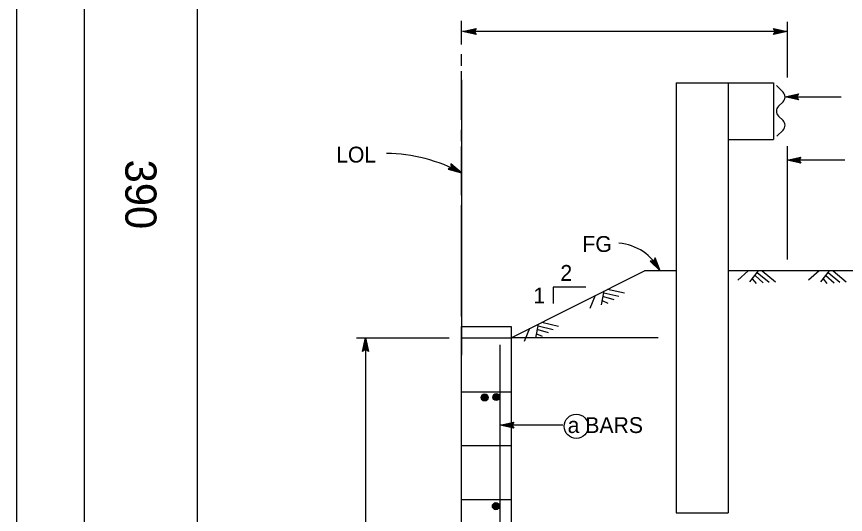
# Model space of a CAD drawing. Extents: x -894 to 1192, y -472 to 714.
# Drawn here: x -894 to -527.5, y -17.6 to 202.4 of the extents above; entities that cross this region are included whole.
import ezdxf

# ---------------------------------------------------------------- set-up
doc = ezdxf.new("R2010")
doc.units = 0
for name, color, linetype in [('border_PLOTTING-ELEMENTS', 7, 'Continuous'), ('border_rw_22x34_Cut_Lines', 7, 'Continuous'), ('border_SHEET', 7, 'Continuous'), ('border_WITHIN-BORDER-anno', 7, 'Continuous'), ('rd_CONST-DETAIL', 7, 'Continuous'), ('rd_CONST-DETAIL-anno', 7, 'Continuous')]:
    doc.layers.add(name, color=color, linetype=linetype)

msp = doc.modelspace()

# ---------------------------------------------------------------- linework, layer by layer
at = {"layer": 'border_PLOTTING-ELEMENTS'}
for points in [[(-894.04, -472.44), (865.96, -472.44), (865.96, 713.56), (-894.04, 713.56)], [(-864.04, 670.56), (835.96, 670.56), (835.96, -429.44), (-864.04, -429.44)]]:
    msp.add_lwpolyline(points, close=True, dxfattribs=at)
at = {"layer": 'border_rw_22x34_Cut_Lines'}
msp.add_lwpolyline([(-864.04, 670.56), (835.96, 670.56), (835.96, -429.44), (-864.04, -429.44)], close=True, dxfattribs=at)
at = {"layer": 'border_SHEET'}
msp.add_line((-814.04, -404.44), (-814.04, 645.56), dxfattribs=at)
at = {"layer": 'rd_CONST-DETAIL'}
for p, q in [((-697.3, 190.07), (-697.3, 200.55)), ((-697.3, 180.62), (-697.3, 185.69)), ((-697.3, 156.77), (-697.3, 178.23)), ((-697.3, 174.39), (-697.3, 52.8)), ((-602.3, 173.07), (-602.3, -16.93)), ((-602.3, 173.07), (-559.3, 173.07)), ((-579.3, 173.07), (-579.3, -16.93)), ((-559.3, 173.07), (-559.3, 160.57)), ((-558.05, 171.85), (-555.1, 168.97)), ((-555.1, 164.68), (-557.11, 162.72)), ((-559.3, 160.57), (-559.3, 148.07)), ((-557.11, 158.43), (-555.1, 156.47)), ((-697.3, 147.32), (-697.3, 152.39)), ((-555.1, 152.18), (-557.77, 149.56)), ((-579.3, 148.07), (-559.3, 148.07)), ((-697.3, 123.46), (-697.3, 144.93)), ((-697.3, 101.99), (-697.3, 119.09)), ((-697.3, 70.79), (-697.3, 114.62)), ((-697.3, 93.64), (-697.3, 98.71)), ((-697.3, 69.79), (-697.3, 91.26)), ((-602.3, 90.07), (-616.43, 90.07)), ((-454.51, 90.07), (-579.3, 90.07)), ((-570.52, 90.04), (-575.15, 85.91)), ((-566.12, 90.01), (-569.94, 85.14)), ((-566.5, 89.28), (-561.26, 84.96)), ((-564.34, 89.99), (-558.48, 85.16)), ((-539.16, 90.04), (-543.8, 85.91)), ((-534.77, 90.01), (-538.59, 85.14)), ((-535.14, 89.28), (-529.91, 84.96)), ((-532.98, 89.99), (-527.12, 85.16)), ((-568.73, 86.54), (-567.05, 84.48)), ((-567.46, 87.93), (-563.88, 84.68)), ((-537.37, 86.54), (-535.7, 84.48)), ((-536.1, 87.93), (-532.52, 84.68)), ((-634.28, 81.11), (-635.5, 75.04)), ((-632.68, 81.89), (-625.27, 80.22)), ((-638.22, 79.16), (-640.5, 73.39)), ((-634.54, 78.66), (-629.88, 77.36)), ((-634.29, 80.29), (-627.67, 78.79)), ((-635.04, 76.84), (-632.62, 75.76)), ((-663.32, 66.48), (-664.55, 60.42)), ((-661.72, 67.26), (-654.32, 65.59)), ((-697.3, 65.41), (-675.3, 65.41)), ((-697.3, -156.09), (-697.3, 65.41)), ((-675.3, 65.41), (-675.3, -58.59)), ((-667.26, 64.53), (-669.55, 58.76)), ((-663.58, 64.03), (-658.92, 62.73)), ((-663.33, 65.66), (-656.71, 64.16)), ((-697.3, 60.41), (-675.3, 60.41)), ((-610.26, 60.41), (-675.3, 60.41)), ((-664.09, 62.21), (-661.67, 61.13)), ((-680.3, 57.25), (-680.3, -152.59)), ((-697.3, 36.61), (-675.3, 36.61)), ((-697.3, 12.81), (-675.3, 12.81)), ((-697.3, -10.99), (-675.3, -10.99)), ((-602.3, -16.93), (-579.3, -16.93))]:
    msp.add_line(p, q, dxfattribs=at)
for points in [[(-675.3, 60.41), (-616.42, 90.07)], [(-675.3, 60.41), (-675.3, 60.41)]]:
    msp.add_lwpolyline(points, dxfattribs=at)
for centre, radius in [((-687.05, 34.07), 1.56), ((-687.05, 34.07), 1.37), ((-687.05, 34.07), 1.19), ((-687.05, 34.07), 1), ((-687.05, 34.07), 0.812), ((-687.05, 34.07), 0.625), ((-687.05, 34.07), 0.437), ((-687.05, 34.07), 0.187), ((-681.91, 34.23), 1.56), ((-681.91, 34.23), 1.37), ((-681.91, 34.23), 1.19), ((-681.91, 34.23), 1), ((-681.91, 34.23), 0.812), ((-681.91, 34.23), 0.625), ((-681.91, 34.23), 0.437), ((-681.91, 34.23), 0.187), ((-682.07, -13.98), 1.56), ((-682.07, -13.98), 1.37), ((-682.07, -13.98), 1.19), ((-682.07, -13.98), 1), ((-682.07, -13.98), 0.812), ((-682.07, -13.98), 0.625), ((-682.07, -13.98), 0.437), ((-682.07, -13.98), 0.187)]:
    msp.add_circle(centre, radius, dxfattribs=at)
for centre, start, end in [((-557.2, 166.82), 314.3818, 45.6172), ((-555.01, 160.57), 134.3831, 225.6173), ((-557.2, 154.32), 314.3822, 45.6176)]:
    msp.add_arc(centre, 3, start, end, dxfattribs=at)
at = {"layer": 'rd_CONST-DETAIL-anno'}
for p, q in [((-553.3, 200.07), (-553.3, 175.43)), ((-696.84, 195.79), (-690.84, 197.12)), ((-553.3, 195.79), (-696.84, 195.79)), ((-690.84, 194.45), (-696.84, 195.79)), ((-696.84, 195.79), (-696.84, 195.79)), ((-691.05, 194.81), (-695.46, 195.79)), ((-695.45, 195.79), (-691.07, 196.76)), ((-694.08, 195.79), (-691.25, 196.41)), ((-691.29, 195.17), (-694.08, 195.79)), ((-692.69, 195.79), (-691.48, 196.06)), ((-691.46, 195.51), (-692.69, 195.79)), ((-690.84, 197.12), (-691.64, 195.79)), ((-691.64, 195.79), (-690.84, 194.45)), ((-690.84, 197.12), (-690.84, 197.12)), ((-690.84, 194.45), (-690.84, 194.45)), ((-558.5, 195.79), (-559.3, 197.13)), ((-559.3, 197.13), (-559.3, 197.13)), ((-559.3, 197.13), (-553.3, 195.79)), ((-553.3, 195.79), (-559.3, 194.46)), ((-559.3, 194.46), (-558.5, 195.79)), ((-559.3, 194.46), (-559.3, 194.46)), ((-559.08, 196.77), (-554.68, 195.79)), ((-554.69, 195.79), (-559.06, 194.82)), ((-556.06, 195.79), (-558.88, 195.17)), ((-558.85, 196.42), (-556.06, 195.79)), ((-558.67, 196.07), (-557.44, 195.79)), ((-557.44, 195.79), (-558.65, 195.53)), ((-553.3, 195.79), (-553.3, 195.79)), ((-554.2, 166.92), (-548.2, 168.25)), ((-554.2, 166.92), (-529.33, 166.92)), ((-548.2, 165.58), (-554.2, 166.92)), ((-554.2, 166.92), (-554.2, 166.92)), ((-548.42, 165.94), (-552.82, 166.92)), ((-552.81, 166.92), (-548.44, 167.89)), ((-551.44, 166.92), (-548.61, 167.54)), ((-548.65, 166.3), (-551.44, 166.92)), ((-550.06, 166.92), (-548.85, 167.18)), ((-548.83, 166.64), (-550.06, 166.92)), ((-548.2, 168.25), (-549, 166.92)), ((-549, 166.92), (-548.2, 165.58)), ((-548.2, 168.25), (-548.2, 168.25)), ((-548.2, 165.58), (-548.2, 165.58)), ((-553.3, 145.13), (-553.3, 94.96)), ((-553.3, 138.97), (-547.3, 140.3)), ((-551.91, 138.98), (-547.53, 139.94)), ((-550.53, 138.97), (-547.71, 139.6)), ((-547.3, 140.3), (-548.1, 138.97)), ((-547.3, 140.3), (-547.3, 140.3)), ((-701.89, 135.8), (-703.22, 134.99)), ((-702.17, 135.64), (-700.96, 135.3)), ((-697.3, 133.36), (-701.97, 137.35)), ((-701.97, 137.35), (-701.97, 137.35)), ((-701.97, 137.35), (-701.89, 135.8)), ((-699.74, 134.66), (-701.94, 136.53)), ((-698.52, 134.02), (-701.93, 136.92)), ((-700.96, 135.3), (-701.9, 136.11)), ((-527.72, 138.97), (-553.3, 138.97)), ((-547.3, 137.63), (-553.3, 138.97)), ((-553.3, 138.97), (-553.3, 138.97)), ((-547.51, 137.99), (-551.92, 138.97)), ((-547.75, 138.35), (-550.53, 138.97)), ((-549.15, 138.97), (-547.94, 139.24)), ((-547.92, 138.7), (-549.15, 138.97)), ((-548.1, 138.97), (-547.3, 137.63)), ((-547.3, 137.63), (-547.3, 137.63)), ((-703.22, 134.99), (-703.22, 134.99)), ((-703.22, 134.99), (-697.3, 133.36)), ((-702.87, 135.21), (-698.52, 134.01)), ((-702.49, 135.41), (-699.74, 134.66)), ((-697.3, 133.36), (-697.3, 133.36)), ((-611.63, 95.78), (-612.29, 94.37)), ((-610.14, 91.22), (-611.8, 95.38)), ((-609.36, 90.07), (-611.63, 95.78)), ((-611.63, 95.78), (-611.63, 95.78)), ((-612.29, 94.37), (-613.84, 94.28)), ((-613.84, 94.28), (-613.84, 94.28)), ((-613.84, 94.28), (-609.36, 90.07)), ((-613.43, 94.3), (-610.14, 91.21)), ((-613, 94.31), (-610.92, 92.35)), ((-612.61, 94.36), (-611.7, 93.49)), ((-611.7, 93.49), (-612.15, 94.64)), ((-610.92, 92.35), (-611.99, 95.04)), ((-609.36, 90.07), (-609.36, 90.07)), ((-743.77, 60.41), (-702.78, 60.41)), ((-741.08, 54.41), (-739.74, 60.41)), ((-740.73, 54.63), (-739.74, 59.03)), ((-739.74, 60.41), (-739.74, -156.09)), ((-739.74, 60.41), (-739.74, 60.41)), ((-739.74, 60.41), (-738.41, 54.41)), ((-739.74, 59.02), (-738.77, 54.64)), ((-739.74, 55.21), (-741.08, 54.41)), ((-740.37, 54.86), (-739.74, 57.65)), ((-740.02, 55.04), (-739.75, 56.27)), ((-739.75, 56.27), (-739.48, 55.06)), ((-739.74, 57.65), (-739.12, 54.82)), ((-738.41, 54.41), (-739.74, 55.21)), ((-741.08, 54.41), (-741.08, 54.41)), ((-738.41, 54.41), (-738.41, 54.41)), ((-680.21, 21.78), (-674.21, 23.11)), ((-678.82, 21.78), (-674.44, 22.75)), ((-677.45, 21.77), (-674.62, 22.4)), ((-676.07, 21.77), (-674.86, 22.04)), ((-674.21, 23.11), (-675.01, 21.78)), ((-674.21, 23.11), (-674.21, 23.11)), ((-652.44, 21.78), (-680.21, 21.78)), ((-674.21, 20.44), (-680.21, 21.78)), ((-680.21, 21.78), (-680.21, 21.78)), ((-674.43, 20.79), (-678.83, 21.78)), ((-674.66, 21.15), (-677.45, 21.77)), ((-674.84, 21.5), (-676.07, 21.77)), ((-675.01, 21.78), (-674.21, 20.44)), ((-674.21, 20.44), (-674.21, 20.44))]:
    msp.add_line(p, q, dxfattribs=at)
msp.add_lwpolyline([(-642.37, 82.76), (-656.68, 82.76), (-656.68, 75.55)], dxfattribs=at)
msp.add_circle((-646.52, 21.31), 5.32, dxfattribs=at)
for centre, radius, start, end in [((-731.57, 68.75), 73.14, 62.0589, 89.1427), ((-629.91, 79.12), 23.28, 28.0529, 84.5669)]:
    msp.add_arc(centre, radius, start, end, dxfattribs=at)

# ---------------------------------------------------------------- texts
at = {"layer": 'border_WITHIN-BORDER-anno'}
msp.add_text('390', height=13.779, rotation=270, dxfattribs=at).set_placement((-845.95, 139.16))
at = {"layer": 'rd_CONST-DETAIL-anno'}
for s, p in [('LOL', (-752.72, 137.88)), ('FG', (-643.82, 98.37)), ('2', (-653.56, 85.59)), ('1', (-665.48, 75.63)), ('a BARS', (-650.34, 18.34))]:
    msp.add_text(s, height=7, dxfattribs=at).set_placement(p)

doc.saveas('drawing.dxf')
